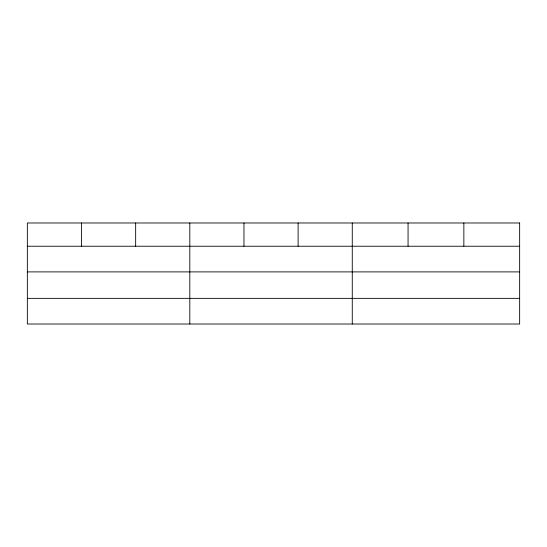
<?xml version="1.0" encoding="UTF-8"?>
<svg xmlns="http://www.w3.org/2000/svg" width="547" height="547" viewBox="0 0 547 547"><rect width="100%" height="100%" fill="white"/><g stroke="black" fill="none" stroke-linecap="round" stroke-linejoin="round"><path stroke-width="0.82" d="M27.35 246.232L519.65 246.232M27.35 271.9L519.65 271.9M27.35 298.347L519.65 298.347M463.856 222.985L463.856 246.232M408.062 222.985L408.062 246.232M352.268 222.985L352.268 324.015M298.115 222.985L298.115 246.232M243.962 222.985L243.962 246.232M189.809 222.985L189.809 324.015M135.656 222.985L135.656 246.232M81.503 222.985L81.503 246.232M519.65 222.985L27.35 222.985L27.35 324.015L519.65 324.015L519.65 222.985"/></g></svg>
